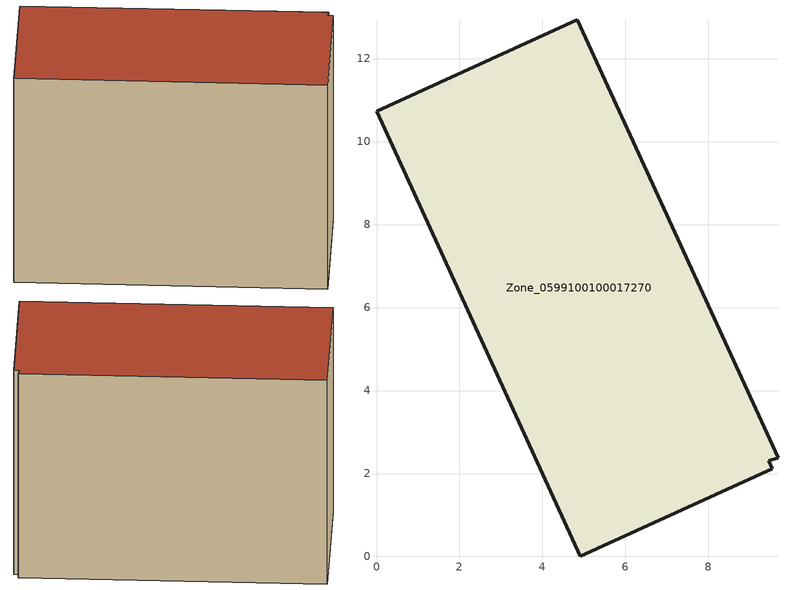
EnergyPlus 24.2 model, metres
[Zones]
Zone_0599100100017270
 floor ground (C_G): 0,10.73 4.84,12.94 9.68,2.38 9.46,2.31 9.54,2.12 4.91,0 z0
 wall outside (C_F): 4.84,12.94 0,10.73 4.91,0 9.54,2.12 9.46,2.31 9.68,2.38 4.84,12.94 z0:8.93
 roof outside (C_R): 0,10.73 4.91,0 9.54,2.12 9.46,2.31 9.68,2.38 4.84,12.94 z8.93
[BUILDING]
Pand.0599100100017270: North Axis=0; Terrain=City; Loads Convergence Tolerance Value=0.04; Temperature Convergence Tolerance Value=0.4; Solar Distribution=FullExterior; Maximum Number of Warmup Days=25; Minimum Number of Warmup Days=1
[Site:Location]
Rotterdam.The.Hague.AP_ZH_NLD Design_Conditions: Latitude=51.96; Longitude=4.45; Time Zone=1; Elevation=-4.5
[SITE:GROUNDTEMPERATURE:BUILDINGSURFACE]
18, 18, 18, 18, 18, 18, 18, 18, 18, 18, 18, 18
[MATERIAL] Thermal Absorptance=0.9; Solar Absorptance=0.7; Visible Absorptance=0.7
Name | Roughness | Thickness | Conductivity | Density | Specific Heat
G.TC.2015-2018 | MediumSmooth | 0.15 | 0.0428571 | 540 | 1210
F.TC.2015-2018 | Rough | 0.3 | 0.0666667 | 1920 | 840
R.TC.2015-2018 | MediumRough | 0.2 | 0.0333333 | 1500 | 1000
[CONSTRUCTION]
C_G: G.TC.2015-2018
C_F: F.TC.2015-2018
C_R: R.TC.2015-2018
[ZONE]
Zone_0599100100017270: Type=1; Multiplier=1; Ceiling Height=Autocalculate; Volume=Autocalculate; Floor Area=autocalculate; Part of Total Floor Area=Yes
[ZONEINFILTRATION:DESIGNFLOWRATE]
Infil_Zone_0599100100017270: Zone or ZoneList or Space or SpaceList=Zone_0599100100017270; Schedule=AlwaysOn; Design Flow Rate Calculation Method=Flow/Area; Flow Rate per Floor Area=0.0015; Constant Term Coefficient=1; Temperature Term Coefficient=0; Velocity Term Coefficient=0; Velocity Squared Term Coefficient=0
[HVACTEMPLATE:ZONE:IDEALLOADSAIRSYSTEM]
Zone_0599100100017270: Maximum Heating Supply Air Temperature=50; Minimum Cooling Supply Air Temperature=13; Maximum Heating Supply Air Humidity Ratio=0.0156; Minimum Cooling Supply Air Humidity Ratio=0.0077; Heating Limit=NoLimit; Cooling Limit=NoLimit; Dehumidification Control Type=ConstantSensibleHeatRatio; Cooling Sensible Heat Ratio=0.7; Dehumidification Setpoint=60; Humidification Control Type=None; Humidification Setpoint=30; Outdoor Air Method=None; Outdoor Air Flow Rate per Person=0.00944; Outdoor Air Flow Rate per Zone Floor Area=0; Outdoor Air Flow Rate per Zone=0; Demand Controlled Ventilation Type=None; Outdoor Air Economizer Type=NoEconomizer; Heat Recovery Type=None; Sensible Heat Recovery Effectiveness=0.7; Latent Heat Recovery Effectiveness=0.65
[ZONECONTROL:THERMOSTAT]
ThermostatControl_Zone_0599100100017270: Zone or ZoneList=Zone_0599100100017270; Control Type Schedule=DualSetpointControlType; Control 1=Thermostat_Zone_0599100100017270; Temperature Difference Between Cutout And Setpoint=0
[THERMOSTATSETPOINT:DUALSETPOINT]
Thermostat_Zone_0599100100017270: Heating Setpoint Temperature Schedule=HeatingSetpoint_Zone_0599100100017270; Cooling Setpoint Temperature Schedule=CoolingSetpoint_Zone_0599100100017270
[SCHEDULE:COMPACT]
HeatingSetpoint_Zone_0599100100017270: Through: 12/31, For: AllDays, Until: 24:00, 21
CoolingSetpoint_Zone_0599100100017270: Through: 12/31, For: AllDays, Until: 24:00, 24
DualSetpointControlType: Through: 12/31, For: AllDays, Until: 24:00, 4
AlwaysOn: Through: 12/31, For: AllDays, Until: 24:00, 1
